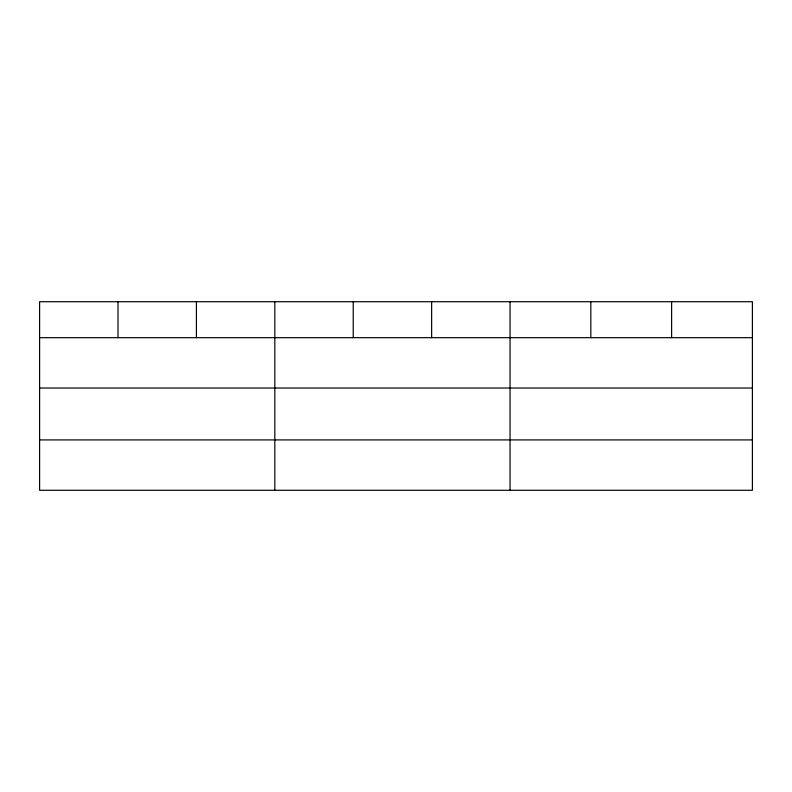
<?xml version="1.0" encoding="UTF-8"?>
<svg xmlns="http://www.w3.org/2000/svg" width="792" height="792" viewBox="0 0 792 792"><rect width="100%" height="100%" fill="white"/><g stroke="black" fill="none" stroke-linecap="round" stroke-linejoin="round"><path stroke-width="1.19" d="M752.4 388.03L752.4 301.712L39.6 301.712L39.6 490.288L752.4 490.288L752.4 388.03L39.6 388.03M39.6 337.669L752.4 337.669M39.6 439.916L752.4 439.916M671.616 301.712L671.616 337.669M590.832 301.712L590.832 337.669M510.048 301.712L510.048 490.288M431.64 301.712L431.64 337.669M353.232 301.712L353.232 337.669M274.824 301.712L274.824 490.288M196.416 301.712L196.416 337.669M118.008 301.712L118.008 337.669"/></g></svg>
